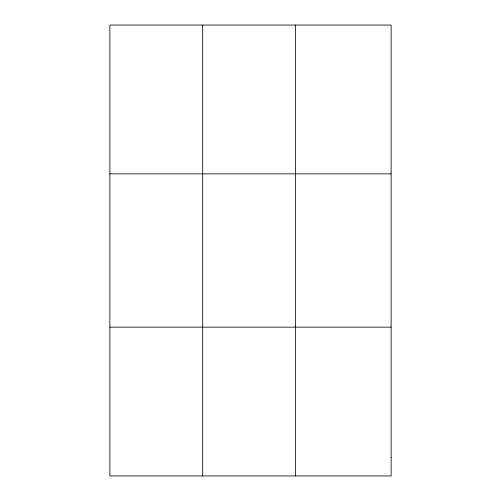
<?xml version="1.0" encoding="UTF-8"?>
<svg xmlns="http://www.w3.org/2000/svg" width="501" height="501" viewBox="0 0 501 501"><rect width="100%" height="100%" fill="white"/><g stroke="black" fill="none" stroke-linecap="round" stroke-linejoin="round"><path stroke-width="0.75" d="M202.686 475.95L202.686 25.05M295.502 475.95L295.502 25.05M109.869 173.847L391.131 173.847M109.869 327.153L391.131 327.153M391.131 457.35L391.131 475.95L109.869 475.95L109.869 25.05L391.131 25.05L391.131 457.35"/></g></svg>
